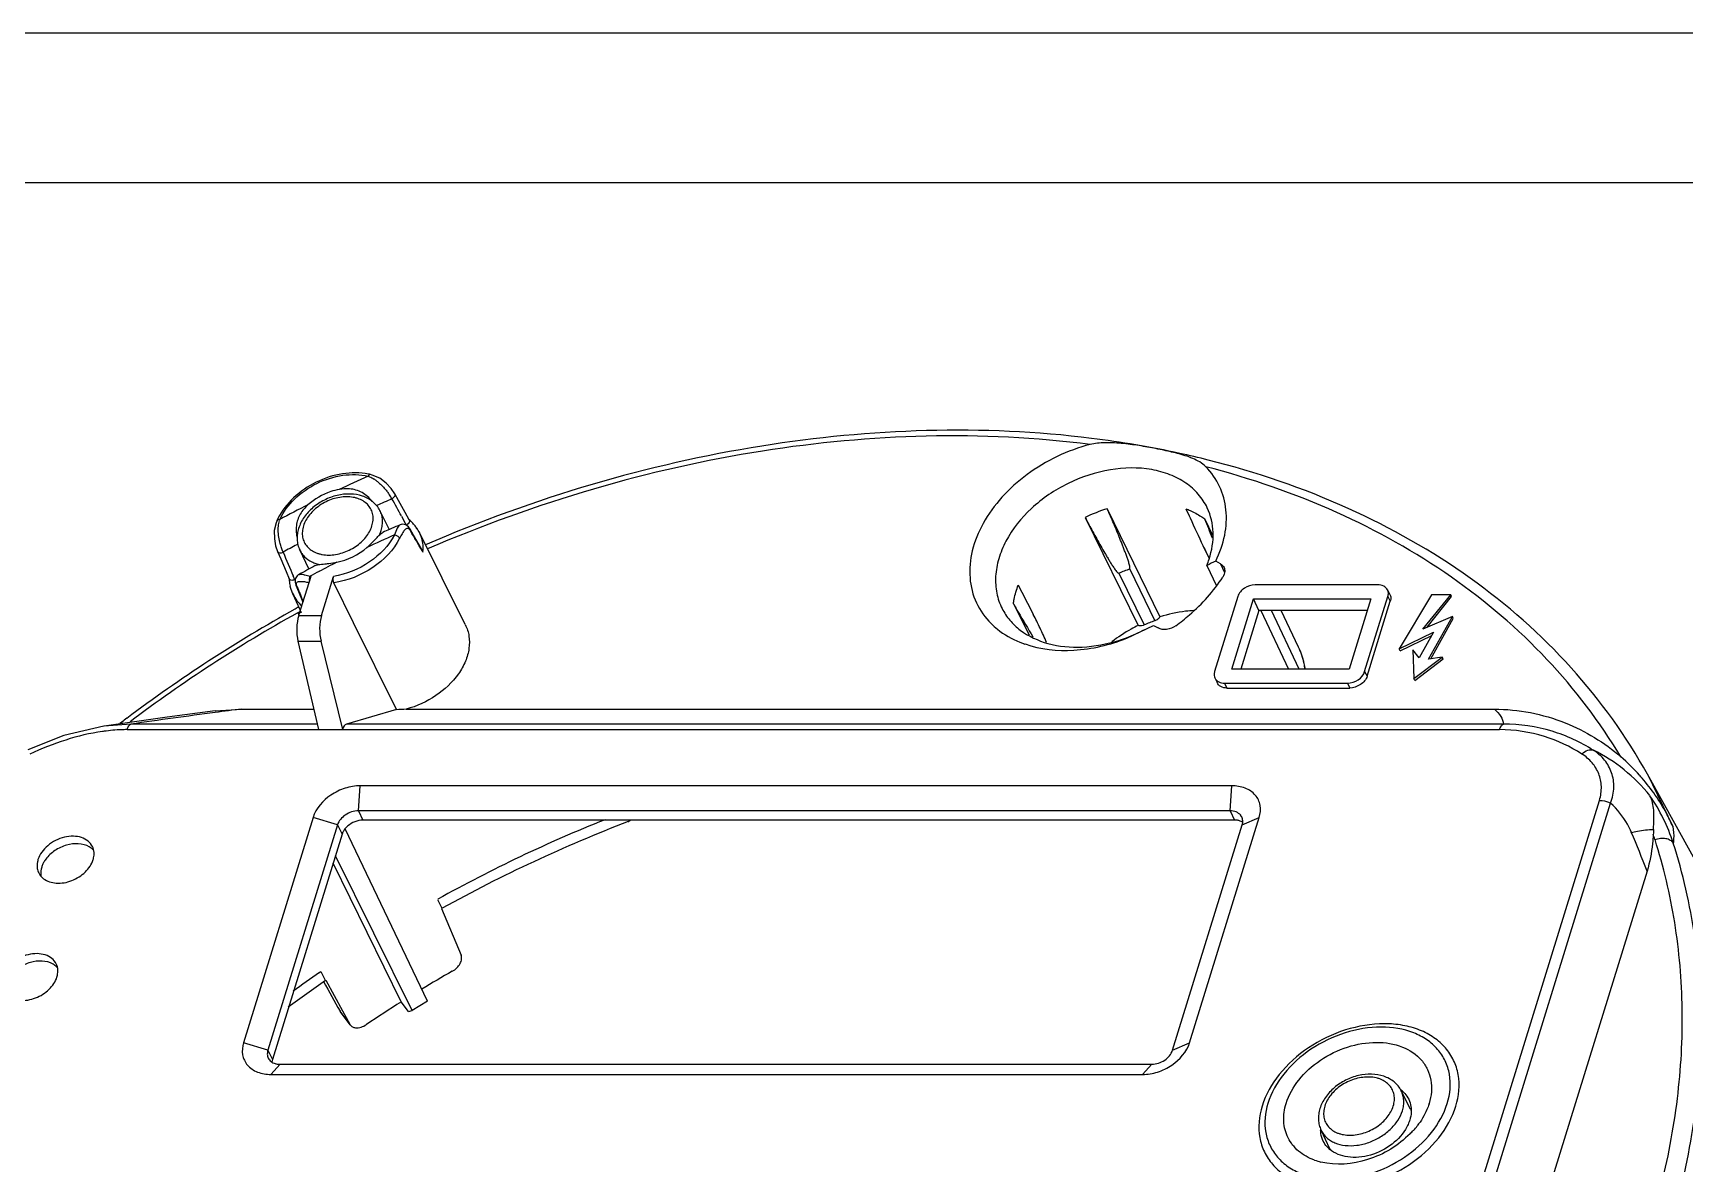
# Model space of a CAD drawing. Header units: inches. Extents: x -50 to 790, y -10 to 584.
# Drawn here: x 577.2 to 687.6, y 508.5 to 584 of the extents above; entities that cross this region are included whole.
import ezdxf

# ---------------------------------------------------------------- set-up
doc = ezdxf.new("R2010")
doc.units = ezdxf.units.IN
doc.header["$LTSCALE"] = 2
doc.header["$MEASUREMENT"] = 0
for name, color, linetype in [('1轮廓实线层', 7, 'Continuous'), ('2细线层', 4, 'Continuous'), ('图框层', 7, 'Continuous')]:
    doc.layers.add(name, color=color, linetype=linetype)

# ---------------------------------------------------------------- blocks, each defined once
blk = doc.blocks.new('ZwmFrameMain_A3^_^无分区图框^_^landscape')
at = {"layer": '1轮廓实线层'}
blk.add_line((390, 287), (0, 287), dxfattribs=at)
at = {"layer": '2细线层'}
blk.add_line((395, 292), (-25, 292), dxfattribs=at)
blk = doc.blocks.new('zw$D252')
at = {"color": 7, "linetype": 'Continuous'}
for p, q in [((46.88, 127.85), (46.88, 127.85)), ((47, 127.82), (46.88, 127.85)), ((47.5, 127.6), (47, 127.82)), ((47.92, 127.28), (47.5, 127.6)), ((48.26, 126.91), (47.92, 127.28)), ((48.5, 126.56), (48.26, 126.91)), ((48.74, 126.12), (48.5, 126.56)), ((48.5, 126.56), (48.5, 126.56)), ((49.19, 125.32), (48.74, 126.12)), ((40.64, 124.79), (40.57, 124.63)), ((40.64, 124.79), (40.64, 124.79)), ((48.13, 124.21), (47.51, 125.45)), ((48.94, 125.08), (49.27, 124.48)), ((49.46, 124.83), (49.19, 125.32)), ((94.6, 124.99), (98.14, 117.78)), ((96.08, 125.57), (99.6, 118.35)), ((102.6, 124.87), (103.1, 123.81)), ((40.57, 124.63), (40.45, 124.11)), ((40.45, 124.11), (40.46, 123.57)), ((40.46, 123.57), (40.54, 123.09)), ((48.29, 124.25), (48.15, 124.19)), ((48.29, 124.25), (48.15, 124.19)), ((49, 124.54), (48.86, 124.5)), ((48.87, 124.5), (48.86, 124.5)), ((49.24, 124.5), (49, 124.54)), ((49.42, 124.36), (49.24, 124.5)), ((49.52, 124.21), (49.42, 124.36)), ((49.55, 124.09), (49.52, 124.21)), ((49.75, 123.81), (49.52, 124.21)), ((50.13, 123.16), (49.75, 123.81)), ((53.21, 117.83), (50.12, 124.02)), ((40.54, 123.09), (40.67, 122.72)), ((40.67, 122.72), (40.88, 122.22)), ((41.97, 123.17), (42.03, 123.2)), ((42.75, 121.56), (42.15, 122.82)), ((50.35, 122.77), (50.13, 123.16)), ((50.37, 122.68), (50.33, 122.76)), ((50.35, 122.77), (50.37, 122.68)), ((102.47, 123.11), (102.86, 122.3)), ((40.88, 122.22), (41.24, 121.38)), ((41.24, 121.38), (41.45, 120.9)), ((42.65, 121.48), (42.62, 121.47)), ((42.65, 121.48), (42.62, 121.47)), ((97.58, 121.54), (99.26, 118.09)), ((102.73, 121.78), (103.37, 120.43)), ((102.85, 122.34), (102.87, 122.31)), ((103.64, 121.9), (103.32, 122.08)), ((103.64, 121.9), (103.91, 121.32)), ((41.83, 120.83), (41.72, 121.08)), ((41.85, 120.89), (41.84, 120.66)), ((41.84, 120.66), (41.89, 120.47)), ((41.97, 121.1), (41.85, 120.89)), ((41.89, 120.47), (42.06, 120.05)), ((41.89, 120.47), (41.97, 120.38)), ((42.07, 121.17), (41.97, 121.1)), ((42.07, 121.17), (42.07, 121.17)), ((42.89, 121.05), (42.08, 118.44)), ((43.6, 118.44), (44.41, 121.05)), ((45.75, 117.95), (44.43, 120.63)), ((96.86, 121.26), (98.55, 117.81)), ((114.15, 120.49), (105.95, 120.49)), ((42.19, 118.82), (41.68, 119.88)), ((42.06, 120.05), (42.35, 119.34)), ((89.81, 119.22), (90.86, 117.14)), ((104.8, 119.71), (103.25, 114.7)), ((104.4, 114.86), (105.85, 119.56)), ((106.21, 118.78), (105.85, 119.56)), ((105.85, 119.56), (113.68, 119.56)), ((113.68, 119.56), (112.23, 114.86)), ((113.27, 114.7), (114.82, 119.71)), ((113.44, 114.39), (114.98, 119.4)), ((114.79, 120.16), (114.95, 119.85)), ((114.82, 119.71), (114.98, 119.4)), ((117.73, 119.82), (115.58, 116.21)), ((117.15, 117.52), (119.02, 119.82)), ((117.44, 117.67), (119.08, 119.7)), ((119.02, 119.82), (117.73, 119.82)), ((119.08, 119.7), (119.02, 119.82)), ((42.23, 118.73), (41.98, 118.6)), ((42.27, 118.67), (42.03, 118.54)), ((42.08, 118.44), (43.6, 118.44)), ((106.21, 118.78), (105, 114.86)), ((113.44, 118.78), (106.21, 118.78)), ((106.34, 118.78), (108.18, 114.86)), ((108.9, 114.86), (107.04, 118.78)), ((108.86, 116.32), (107.69, 118.78)), ((119.13, 118.37), (117.15, 117.52)), ((117.54, 115.53), (119.13, 118.37)), ((117.68, 115.55), (119.19, 118.24)), ((119.19, 118.24), (119.13, 118.37)), ((48.61, 112.17), (45.75, 117.95)), ((97.38, 116.92), (99.16, 117.78)), ((99.16, 117.78), (99.48, 117.61)), ((115.58, 116.21), (117.87, 117.32)), ((115.64, 116.09), (117.75, 117.11)), ((117.87, 117.32), (116.91, 115.62)), ((42.03, 116.72), (43.41, 110.82)), ((42.03, 116.72), (43.57, 116.72)), ((43.57, 116.72), (45.01, 110.82)), ((115.64, 116.09), (115.58, 116.21)), ((116.48, 116.16), (116.55, 114.23)), ((116.91, 115.62), (116.48, 116.16)), ((112.23, 114.86), (104.4, 114.86)), ((116.55, 114.23), (118.45, 115.66)), ((116.61, 114.11), (118.52, 115.54)), ((118.45, 115.66), (117.54, 115.53)), ((118.52, 115.54), (118.45, 115.66)), ((103.27, 114.27), (103.41, 113.96)), ((103.92, 113.92), (104.07, 113.6)), ((103.92, 113.92), (112.12, 113.92)), ((112.12, 113.92), (112.27, 113.6)), ((113.27, 114.7), (113.44, 114.39)), ((116.61, 114.11), (116.55, 114.23)), ((104.07, 113.6), (112.27, 113.6)), ((33.29, 111.65), (29.09, 111.06)), ((36.5, 112.08), (33.29, 111.65)), ((36.5, 112.08), (38.28, 112.19)), ((38.28, 112.19), (43.09, 112.19)), ((48.61, 112.17), (45.27, 111.19)), ((49.27, 112.19), (121.93, 112.19)), ((26.39, 110.42), (24, 109.48)), ((29.06, 111.05), (26.39, 110.42)), ((29.09, 111.06), (29.06, 111.05)), ((30.88, 111.19), (29.09, 111.06)), ((30.27, 111.32), (30.14, 111.22)), ((30.29, 111.3), (30.16, 111.21)), ((30.62, 110.82), (122.28, 110.82)), ((43.33, 111.19), (30.88, 111.19)), ((122.54, 111.19), (45.27, 111.19)), ((46.07, 105.4), (46.19, 107.07)), ((104.4, 107.07), (46.19, 107.07)), ((104.28, 105.4), (104.4, 107.07)), ((132.15, 107.84), (133.85, 104.36)), ((142.24, 89.66), (132.15, 107.84)), ((112.68, 53.44), (128.95, 106.1)), ((113.42, 53.26), (129.69, 105.92)), ((43.04, 104.96), (38.4, 89.92)), ((44.67, 104.46), (43.04, 104.96)), ((46.07, 105.4), (46.37, 104.78)), ((104.28, 105.4), (46.07, 105.4)), ((101.58, 89.92), (106.23, 104.96)), ((104.28, 105.4), (104.58, 104.78)), ((105.09, 104.46), (106.23, 104.96)), ((44.67, 104.46), (40.02, 89.42)), ((44.98, 103.84), (40.33, 88.8)), ((44.67, 104.46), (44.98, 103.84)), ((50.69, 92.7), (45.18, 104.19)), ((104.58, 104.78), (46.37, 104.78)), ((100.44, 89.42), (105.09, 104.46)), ((48.93, 92.65), (44.38, 101.91)), ((49.67, 92.07), (44.53, 102.39)), ((132.13, 101.38), (117.85, 55.18)), ((51.36, 99.49), (51.65, 98.89)), ((51.66, 98.89), (51.62, 98.87)), ((51.62, 98.87), (52.93, 95.76)), ((43.48, 94.6), (43.57, 94.67)), ((43.48, 94.6), (43.57, 94.67)), ((43.57, 94.67), (43.87, 94.06)), ((43.87, 94.06), (43.89, 94.09)), ((43.89, 94.09), (45.01, 92.04)), ((50.69, 92.7), (49.67, 92.07)), ((45.5, 91.16), (44.85, 92.03)), ((44.88, 91.97), (44.85, 92.03)), ((45.53, 91.11), (44.88, 91.97)), ((45.01, 92.04), (45.5, 91.16)), ((49.41, 92), (48.93, 92.65)), ((49.41, 92), (49.67, 92.07)), ((45.5, 91.16), (45.53, 91.11)), ((40.02, 89.42), (38.4, 89.92)), ((40.02, 89.42), (40.33, 88.8)), ((100.44, 89.42), (101.58, 89.92)), ((40.84, 88.48), (40.23, 87.8)), ((40.84, 88.48), (99.05, 88.48)), ((99.05, 88.48), (98.44, 87.8)), ((40.23, 87.8), (98.44, 87.8)), ((116.34, 85.47), (115.71, 86.71)), ((110.95, 82.83), (110.36, 84.08))]:
    blk.add_line(p, q, dxfattribs=at)
for centre, radius, start, end in [((83.52, 45.23), 90.35, 114.04, 115.3857), ((45.94, 123.84), 4.12, 76.806, 78.8023), ((45.77, 125.41), 2.53, 52.4566, 57.8563), ((83.52, 45.23), 90.35, 116.8604, 118.2061), ((83.46, 45.37), 88.17, 113.4989, 114.2228), ((45.35, 124.61), 3.37, 28.6626, 31.3433), ((-159.92, 9.27), 238.83, 29.0079, 29.3231), ((44.38, 123.08), 4.12, 153.4358, 155.4287), ((42.6, 124.27), 1.88, 161.9265, 165.0472), ((47.7, 122.72), 2.76, 50.0085, 51.3778), ((47.72, 122.75), 2.72, 47.3248, 50.0115), ((47.79, 122.82), 2.62, 39.2118, 47.3527), ((99.18, 115.61), 10.43, 107.286, 115.9957), ((99.74, 121.13), 4.7, 52.6441, 56.3554), ((-100.73, 41.94), 219.59, 21.8339, 22.1897), ((44.43, 124.19), 2.52, 184.6633, 193.5478), ((81.78, 48.78), 82.1, 113.9348, 115.341), ((82.22, 47.89), 83.56, 114.0615, 114.3944), ((46.74, 123.5), 1.56, 25.8993, 26.8587), ((82.19, 47.95), 83.49, 113.5268, 113.9612), ((49.11, 124.86), 0.411, 293.4565, 301.2413), ((-94.51, 38.71), 167.46, 30.1252, 30.6543), ((47.88, 122.89), 2.5, 33.1063, 39.1852), ((47.92, 122.93), 2.45, 26.5794, 33.0868), ((83.45, 45.37), 88.17, 118.0674, 118.7472), ((262.92, 216.62), 240.95, 202.9498, 203.3598), ((47.48, 122.87), 2.9, 356.2198, 358.1528), ((145.34, 143.52), 47.48, 205.4616, 206.4992), ((82.19, 47.94), 83.49, 118.2852, 118.7193), ((82.22, 47.89), 83.56, 117.8517, 118.2615), ((44.16, 122.23), 1.56, 205.4143, 206.3141), ((81.76, 48.82), 82.06, 117.8389, 118.3115), ((44.03, 124.29), 2.5, 253.2045, 257.7706), ((81.78, 48.77), 82.11, 117.3691, 117.8389), ((81.8, 48.74), 82.15, 116.9053, 117.3691), ((102.05, 109.23), 13.1, 109.9511, 113.3309), ((97.07, 124.12), 6.12, 337.5371, 341.7634), ((44.16, 121), 2.72, 182.2139, 184.8939), ((44.06, 120.99), 2.62, 184.8658, 193.0142), ((43.94, 120.96), 2.51, 193.041, 199.1195), ((195.99, 181.44), 165.68, 201.6271, 201.9973), ((43.56, 124.99), 3.99, 259.5922, 260.2286), ((-30.17, 57.38), 135.85, 26.743, 27.671), ((43.89, 120.95), 2.45, 199.1391, 205.6975), ((43.91, 120.96), 2.47, 205.7508, 218.1822), ((44.02, 121.05), 2.62, 218.2441, 227.8275), ((88.78, 34.28), 96.74, 119.0317, 126.9698), ((88.47, 34.92), 95.73, 119.0524, 127.0312), ((89.51, 33.03), 98.19, 118.8751, 119.0442), ((102.59, 108.67), 9.99, 109.4569, 111.6427), ((93.73, 126.65), 10.35, 287.5102, 290.5285), ((93.66, 126.85), 10.56, 290.5244, 297.7683), ((102.62, 108.6), 10.07, 111.6422, 113.8161), ((92.79, 122.99), 6.82, 248.0585, 250.1699), ((92.85, 123.17), 7.01, 250.1648, 251.1407), ((86.95, 36.85), 93.59, 127.0174, 127.2762), ((83.26, -247.55), 362.54, 97.41, 98.3074), ((87.73, -281.11), 396.4, 97.1653, 97.4242), ((30.85, 97.66), 13.17, 97.7009, 98.1475), ((123.4, 99.22), 11.46, 38.8809, 63.3239), ((121.27, 98.49), 13.91, 41.8609, 49.1202), ((121.62, 98.81), 13.44, 40.7404, 41.8353), ((122.04, 99.37), 12.46, 18.1269, 34.3741), ((104.49, 104.71), 0.634, 26.2225, 39.3622), ((98.76, 14.19), 97.59, 111.7873, 119.0563), ((67.77, 76.75), 68.91, 20.9428, 23.266), ((159.95, 102.66), 27.43, 176.8699, 177.5773), ((121.56, 99.93), 11.65, 17.7468, 19.522), ((25.97, 101.23), 1.11, 186.7369, 188.4255), ((94.41, 20.58), 89.19, 124.5212, 126.4803), ((97.09, 16.81), 94.48, 124.5727, 125.8853), ((100.67, 10.21), 97.33, 119.7736, 121.1569), ((100.09, 11.15), 96.22, 122.1148, 123.7707), ((114.54, 85.26), 1.9, 51.0012, 51.8758), ((114.58, 85.3), 1.84, 46.3591, 51.0196), ((114.95, 84.76), 1.56, 23.9924, 26.8579), ((114.52, 85.39), 1.85, 2.0493, 2.8205), ((113.81, 87.04), 3.94, 342.2105, 342.827), ((112.23, 84.12), 1.9, 179.451, 181.0624), ((112.2, 84.12), 1.87, 181.0642, 182.0486), ((111.97, 88.13), 6.1, 315.3398, 318.1647), ((112.19, 87.94), 5.82, 318.1537, 322.1392), ((112.11, 84.19), 1.83, 226.3484, 229.6565), ((112.36, 83.5), 1.56, 205.4142, 206.8712), ((111.35, 86.04), 4.21, 250.0938, 256.2711)]:
    blk.add_arc(centre, radius, start, end, dxfattribs=at)
for centre, major_axis, ratio, start_param, end_param in [((42.53, 117.51), (0.01, 1.5), 0.385637, 0.901358, 2.123089), ((44.07, 117.51), (-0.01, 1.5), 0.393192, 0.898606, 2.120336), ((50.34, 112.93), (5.11, 0.4), 0.129006, 4.355763, 4.490485), ((45.32, 110.2), (-0.004, 1), 0.393192, 0.113208, 0.898606), ((-328.78, 780.46), (-895.23, 1613.64), 0.00435, 2.0078, 2.00915)]:
    blk.add_ellipse(centre, major_axis=major_axis, ratio=ratio, start_param=start_param, end_param=end_param, dxfattribs=at)
for points, knots in [([(95.03, 130.27), (87.75, 131.17), (76.34, 130.78), (61.55, 127.4), (54.18, 124.73), (50.56, 123.17)], [0, 0, 0, 0, 0.484399, 0.739852, 1, 1, 1, 1]), ([(94.94, 129.86), (87.7, 130.79), (76.36, 130.43), (61.64, 127.1), (54.3, 124.44), (50.69, 122.89)], [0, 0, 0, 0, 0.483803, 0.739466, 1, 1, 1, 1]), ([(102.82, 128.82), (102.19, 128.98), (99.62, 129.58), (97.01, 130.02), (95.03, 130.27)], [0, 0, 0, 0, 0.246366, 1, 1, 1, 1]), ([(94.94, 129.86), (93.43, 129.47), (91.28, 128.44), (89.02, 126.42), (87.75, 124.68), (86.99, 122.83), (86.81, 120.98), (87.24, 119.25), (87.92, 118.3), (88.33, 117.9)], [0, 0, 0, 0, 0.286203, 0.425803, 0.557303, 0.678579, 0.790058, 0.895231, 1, 1, 1, 1]), ([(96.25, 129.97), (96.14, 129.98), (95.7, 129.98), (95.26, 129.94), (94.94, 129.86)], [0, 0, 0, 0, 0.24815, 1, 1, 1, 1]), ([(100.76, 129.26), (100.42, 129.35), (99.72, 129.51), (98.62, 129.72), (97.46, 129.9), (96.66, 129.97), (96.25, 129.97)], [0, 0, 0, 0, 0.230063, 0.475187, 0.732896, 1, 1, 1, 1]), ([(102.66, 128.37), (102.42, 128.62), (101.78, 128.97), (101.11, 129.17), (100.76, 129.26)], [0, 0, 0, 0, 0.486864, 1, 1, 1, 1]), ([(46.74, 127.88), (46.17, 127.99), (44.96, 127.99), (43.22, 127.42), (41.71, 126.39), (40.96, 125.43), (40.7, 124.92)], [0, 0, 0, 0, 0.241617, 0.499975, 0.758347, 1, 1, 1, 1]), ([(102.76, 125.63), (102.6, 125.96), (102.19, 126.58), (101.33, 127.34), (100.26, 127.89), (98.57, 128.35), (96.19, 128.3), (93.4, 127.38), (90.97, 125.74), (89.47, 123.88), (88.8, 122.27), (88.58, 121.08), (88.65, 119.94), (88.89, 119.23), (89.06, 118.9)], [0, 0, 0, 0, 0.052379, 0.106458, 0.163622, 0.224617, 0.357378, 0.5, 0.642623, 0.775383, 0.836378, 0.893543, 0.947622, 1, 1, 1, 1]), ([(103.32, 122.08), (103.59, 122.63), (104, 123.75), (104.1, 125.48), (103.67, 127.09), (103.04, 127.99), (102.66, 128.37)], [0, 0, 0, 0, 0.271818, 0.523212, 0.76191, 1, 1, 1, 1]), ([(130.38, 109.01), (128.98, 111.34), (125.6, 115.78), (119.12, 121.31), (111.38, 125.63), (105.65, 127.6), (102.66, 128.37)], [0, 0, 0, 0, 0.235723, 0.478578, 0.732523, 1, 1, 1, 1]), ([(132.15, 107.84), (130.74, 110.39), (127.25, 115.24), (120.4, 121.27), (112.14, 125.93), (106.02, 128.02), (102.82, 128.82)], [0, 0, 0, 0, 0.236303, 0.479147, 0.732822, 1, 1, 1, 1]), ([(40.82, 124.85), (41.05, 125.36), (41.77, 126.32), (43.26, 127.34), (44.97, 127.89), (46.17, 127.87), (46.72, 127.74)], [0, 0, 0, 0, 0.239791, 0.500035, 0.760259, 1, 1, 1, 1]), ([(46.99, 126.06), (46.8, 126.3), (46.35, 126.7), (45.76, 126.87), (45.47, 126.9)], [0, 0, 0, 0, 0.504393, 1, 1, 1, 1]), ([(46.88, 127.85), (46.87, 127.85), (46.8, 127.85), (46.75, 127.79), (46.72, 127.74)], [0, 0, 0, 0, 0.199905, 1, 1, 1, 1]), ([(46.72, 127.74), (46.75, 127.73), (46.89, 127.68), (47.02, 127.61), (47.12, 127.55)], [0, 0, 0, 0, 0.240847, 1, 1, 1, 1]), ([(47.31, 127.41), (47.37, 127.37), (47.61, 127.16), (47.82, 126.93), (47.97, 126.74)], [0, 0, 0, 0, 0.245562, 1, 1, 1, 1]), ([(42.7, 125.83), (42.5, 125.65), (42.14, 125.24), (41.96, 124.71), (41.93, 124.44)], [0, 0, 0, 0, 0.496543, 1, 1, 1, 1]), ([(47.51, 125.45), (47.45, 125.56), (47.31, 125.77), (47.04, 126.05), (46.71, 126.26), (46.22, 126.48), (45.51, 126.59), (44.63, 126.49), (43.78, 126.18), (43.02, 125.68), (42.42, 125.04), (42.16, 124.52), (42.08, 124.26)], [0, 0, 0, 0, 0.055695, 0.111913, 0.169136, 0.227814, 0.350338, 0.480236, 0.614653, 0.748846, 0.878166, 1, 1, 1, 1]), ([(46.97, 124.42), (47.01, 124.55), (47.06, 124.79), (47.05, 125.16), (46.94, 125.51), (46.74, 125.81), (46.46, 126.06), (46.18, 126.2), (45.92, 126.29), (45.65, 126.35), (45.12, 126.39), (44.34, 126.26), (43.62, 125.91), (43.12, 125.51), (42.71, 125.08), (42.48, 124.69), (42.4, 124.42)], [0, 0, 0, 0, 0.057348, 0.111549, 0.163932, 0.216236, 0.270228, 0.327276, 0.357243, 0.388196, 0.452927, 0.591338, 0.735095, 0.805929, 0.874326, 1, 1, 1, 1]), ([(44.79, 126.86), (44.6, 126.82), (43.84, 126.63), (43.14, 126.22), (42.7, 125.83)], [0, 0, 0, 0, 0.249064, 1, 1, 1, 1]), ([(47.97, 126.74), (47.99, 126.71), (48.08, 126.59), (48.17, 126.46), (48.22, 126.36)], [0, 0, 0, 0, 0.262875, 1, 1, 1, 1]), ([(48.5, 126.56), (48.52, 126.51), (48.49, 126.35), (48.37, 126.26), (48.3, 126.23)], [0, 0, 0, 0, 0.42685, 1, 1, 1, 1]), ([(40.64, 124.79), (40.64, 124.8), (40.69, 124.85), (40.77, 124.86), (40.82, 124.85)], [0, 0, 0, 0, 0.199861, 1, 1, 1, 1]), ([(40.72, 124.27), (40.72, 124.31), (40.73, 124.47), (40.76, 124.64), (40.79, 124.75)], [0, 0, 0, 0, 0.260143, 1, 1, 1, 1]), ([(47.59, 124.11), (47.62, 124.23), (47.67, 124.46), (47.69, 124.81), (47.64, 125.14), (47.56, 125.35), (47.51, 125.45)], [0, 0, 0, 0, 0.264516, 0.517121, 0.760865, 1, 1, 1, 1]), ([(49.47, 124.67), (49.46, 124.66), (49.43, 124.59), (49.37, 124.54), (49.32, 124.51)], [0, 0, 0, 0, 0.232726, 1, 1, 1, 1]), ([(49.46, 124.83), (49.48, 124.79), (49.49, 124.74), (49.47, 124.69), (49.47, 124.67)], [0, 0, 0, 0, 0.730016, 1, 1, 1, 1]), ([(94.6, 124.99), (94.77, 124.67), (95.03, 124.19), (95.38, 123.55), (95.65, 123.07), (95.87, 122.68), (96.06, 122.37), (96.2, 122.13), (96.34, 121.9), (96.47, 121.71), (96.57, 121.56), (96.65, 121.44), (96.72, 121.35), (96.79, 121.29), (96.83, 121.25), (96.86, 121.25)], [0, 0, 0, 0, 0.248853, 0.373324, 0.497842, 0.622434, 0.684773, 0.747156, 0.809607, 0.872173, 0.903537, 0.935004, 0.966705, 0.982822, 1, 1, 1, 1]), ([(97.58, 121.54), (97.6, 121.56), (97.6, 121.61), (97.59, 121.7), (97.57, 121.81), (97.53, 121.94), (97.48, 122.11), (97.41, 122.32), (97.31, 122.57), (97.22, 122.83), (97.09, 123.16), (96.92, 123.58), (96.72, 124.08), (96.44, 124.75), (96.22, 125.24), (96.08, 125.57)], [0, 0, 0, 0, 0.016137, 0.031712, 0.062756, 0.093814, 0.124901, 0.187145, 0.249464, 0.31184, 0.374263, 0.499217, 0.624286, 0.749449, 1, 1, 1, 1]), ([(101.33, 125.57), (101.43, 125.36), (101.8, 124.54), (102.18, 123.72), (102.47, 123.11)], [0, 0, 0, 0, 0.248294, 1, 1, 1, 1]), ([(101.33, 125.57), (101.43, 125.53), (101.78, 125.39), (102.11, 125.2), (102.35, 125.05)], [0, 0, 0, 0, 0.255916, 1, 1, 1, 1]), ([(102.88, 122.21), (103.07, 122.78), (103.27, 123.95), (103, 125.12), (102.76, 125.63)], [0, 0, 0, 0, 0.518314, 1, 1, 1, 1]), ([(40.91, 123.03), (40.88, 123.13), (40.76, 123.53), (40.71, 123.95), (40.72, 124.27)], [0, 0, 0, 0, 0.245689, 1, 1, 1, 1]), ([(42.08, 124.26), (42.04, 124.14), (41.98, 123.89), (41.97, 123.52), (42.02, 123.16), (42.1, 122.93), (42.15, 122.82)], [0, 0, 0, 0, 0.256963, 0.508041, 0.755066, 1, 1, 1, 1]), ([(42.4, 124.42), (42.36, 124.3), (42.31, 124.05), (42.33, 123.68), (42.44, 123.33), (42.64, 123.03), (42.91, 122.79), (43.2, 122.64), (43.45, 122.56), (43.73, 122.49), (44.25, 122.45), (45.03, 122.59), (45.76, 122.94), (46.26, 123.33), (46.67, 123.76), (46.89, 124.15), (46.97, 124.42)], [0, 0, 0, 0, 0.057348, 0.111549, 0.163932, 0.216236, 0.270228, 0.327276, 0.357243, 0.388196, 0.452927, 0.591338, 0.735095, 0.805929, 0.874326, 1, 1, 1, 1]), ([(48.47, 123.82), (48.1, 123.1), (46.87, 121.83), (45.26, 121.19), (44.41, 121.05)], [0, 0, 0, 0, 0.486362, 1, 1, 1, 1]), ([(48.82, 123.6), (48.42, 122.81), (47.09, 121.45), (45.35, 120.76), (44.43, 120.63)], [0, 0, 0, 0, 0.486653, 1, 1, 1, 1]), ([(46.64, 122.98), (46.75, 123.08), (46.96, 123.28), (47.24, 123.57), (47.47, 123.82), (47.63, 123.95), (47.71, 123.99)], [0, 0, 0, 0, 0.301289, 0.581289, 0.821196, 1, 1, 1, 1]), ([(47.46, 123.79), (47.47, 123.81), (47.52, 123.92), (47.56, 124.03), (47.59, 124.11)], [0, 0, 0, 0, 0.25456, 1, 1, 1, 1]), ([(48.86, 124.5), (48.82, 124.48), (48.75, 124.41), (48.61, 124.18), (48.53, 123.98), (48.47, 123.82)], [0, 0, 0, 0, 0.159343, 0.38194, 1, 1, 1, 1]), ([(48.82, 123.6), (48.79, 123.66), (48.68, 123.76), (48.55, 123.81), (48.47, 123.82)], [0, 0, 0, 0, 0.471212, 1, 1, 1, 1]), ([(49.04, 123.99), (49.03, 123.96), (48.95, 123.83), (48.88, 123.7), (48.82, 123.6)], [0, 0, 0, 0, 0.22681, 1, 1, 1, 1]), ([(49.22, 124.21), (49.21, 124.2), (49.14, 124.13), (49.08, 124.06), (49.04, 123.99)], [0, 0, 0, 0, 0.209741, 1, 1, 1, 1]), ([(49.32, 124.26), (49.31, 124.26), (49.28, 124.25), (49.24, 124.23), (49.22, 124.21)], [0, 0, 0, 0, 0.227267, 1, 1, 1, 1]), ([(49.55, 124.09), (49.52, 124.14), (49.46, 124.23), (49.36, 124.27), (49.32, 124.26)], [0, 0, 0, 0, 0.595351, 1, 1, 1, 1]), ([(50.12, 124.02), (50.16, 123.93), (50.33, 123.53), (50.39, 123.1), (50.38, 122.78)], [0, 0, 0, 0, 0.246356, 1, 1, 1, 1]), ([(40.67, 122.72), (40.69, 122.67), (40.84, 122.59), (40.98, 122.63), (41.05, 122.67)], [0, 0, 0, 0, 0.426831, 1, 1, 1, 1]), ([(41.05, 122.67), (41.03, 122.7), (40.98, 122.82), (40.94, 122.94), (40.91, 123.03)], [0, 0, 0, 0, 0.230167, 1, 1, 1, 1]), ([(42.15, 122.82), (42.19, 122.73), (42.29, 122.57), (42.53, 122.29), (42.77, 122.12), (42.95, 122.03)], [0, 0, 0, 0, 0.242362, 0.488039, 1, 1, 1, 1]), ([(42.95, 122.03), (42.98, 122.02), (43.09, 121.96), (43.21, 121.92), (43.3, 121.89)], [0, 0, 0, 0, 0.245287, 1, 1, 1, 1]), ([(43.18, 121.77), (43.27, 121.82), (43.53, 121.86), (43.78, 121.88), (43.93, 121.9)], [0, 0, 0, 0, 0.422095, 1, 1, 1, 1]), ([(43.93, 121.9), (43.99, 121.9), (44.22, 121.93), (44.45, 121.96), (44.63, 122)], [0, 0, 0, 0, 0.239305, 1, 1, 1, 1]), ([(103.64, 121.9), (103.66, 121.89), (103.76, 121.82), (103.84, 121.73), (103.88, 121.65)], [0, 0, 0, 0, 0.260511, 1, 1, 1, 1]), ([(103.92, 121.52), (103.93, 121.48), (103.94, 121.3), (103.87, 121.12), (103.8, 121.01)], [0, 0, 0, 0, 0.233285, 1, 1, 1, 1]), ([(41.56, 120.8), (41.55, 120.8), (41.5, 120.82), (41.46, 120.86), (41.45, 120.9)], [0, 0, 0, 0, 0.26938, 1, 1, 1, 1]), ([(41.97, 120.38), (41.95, 120.43), (41.92, 120.52), (41.96, 120.71), (42.12, 120.72), (42.21, 120.72)], [0, 0, 0, 0, 0.304289, 0.514564, 1, 1, 1, 1]), ([(42.07, 121.17), (42.11, 121.19), (42.23, 121.2), (42.34, 121.19), (42.4, 121.17)], [0, 0, 0, 0, 0.411244, 1, 1, 1, 1]), ([(42.21, 120.72), (42.22, 120.72), (42.28, 120.72), (42.33, 120.72), (42.37, 120.71)], [0, 0, 0, 0, 0.232529, 1, 1, 1, 1]), ([(42.37, 120.71), (42.4, 120.71), (42.53, 120.69), (42.66, 120.67), (42.76, 120.65)], [0, 0, 0, 0, 0.229358, 1, 1, 1, 1]), ([(42.4, 121.17), (42.44, 121.17), (42.58, 121.14), (42.73, 121.1), (42.84, 121.06)], [0, 0, 0, 0, 0.22226, 1, 1, 1, 1]), ([(42.84, 121.06), (42.83, 121.04), (42.79, 120.95), (42.77, 120.85), (42.78, 120.77)], [0, 0, 0, 0, 0.238958, 1, 1, 1, 1]), ([(44.43, 120.63), (44.4, 120.69), (44.37, 120.84), (44.39, 120.98), (44.41, 121.05)], [0, 0, 0, 0, 0.482084, 1, 1, 1, 1]), ([(89.81, 119.22), (89.82, 119.33), (89.89, 119.75), (90.02, 120.17), (90.14, 120.47)], [0, 0, 0, 0, 0.243836, 1, 1, 1, 1]), ([(100.65, 117.76), (100.97, 117.99), (102.16, 118.92), (103.19, 120.06), (103.8, 121.01)], [0, 0, 0, 0, 0.259219, 1, 1, 1, 1]), ([(105.95, 120.49), (105.7, 120.49), (105.22, 120.33), (104.87, 119.94), (104.8, 119.71)], [0, 0, 0, 0, 0.516982, 1, 1, 1, 1]), ([(114.79, 120.16), (114.74, 120.26), (114.54, 120.44), (114.28, 120.49), (114.15, 120.49)], [0, 0, 0, 0, 0.463857, 1, 1, 1, 1]), ([(89.81, 119.22), (89.91, 119.04), (90.35, 118.3), (90.78, 117.56), (91.12, 117.01)], [0, 0, 0, 0, 0.252016, 1, 1, 1, 1]), ([(114.82, 119.71), (114.85, 119.79), (114.87, 119.94), (114.83, 120.09), (114.79, 120.16)], [0, 0, 0, 0, 0.517122, 1, 1, 1, 1]), ([(114.95, 119.85), (114.99, 119.79), (115.03, 119.63), (115.01, 119.48), (114.98, 119.4)], [0, 0, 0, 0, 0.482878, 1, 1, 1, 1]), ([(89.06, 118.9), (89.2, 118.63), (89.55, 118.09), (90.52, 117.19), (92.17, 116.43), (94.47, 116.23), (96.06, 116.53), (96.85, 116.78)], [0, 0, 0, 0, 0.107129, 0.217102, 0.452441, 0.715018, 1, 1, 1, 1]), ([(92.03, 116.63), (91.97, 116.8), (91.82, 117.12), (91.53, 117.75), (91.3, 118.21), (91.14, 118.51)], [0, 0, 0, 0, 0.257895, 0.507918, 1, 1, 1, 1]), ([(99.6, 118.35), (99.58, 118.32), (99.49, 118.21), (99.37, 118.12), (99.26, 118.09)], [0, 0, 0, 0, 0.237762, 1, 1, 1, 1]), ([(101.87, 118.77), (101.69, 118.76), (100.92, 118.69), (100.15, 118.52), (99.6, 118.35)], [0, 0, 0, 0, 0.244691, 1, 1, 1, 1]), ([(53.21, 117.83), (53.33, 117.59), (53.5, 117.06), (53.49, 116.22), (53.24, 115.35), (52.59, 114.2), (51.29, 112.98), (49.97, 112.38), (49.27, 112.19)], [0, 0, 0, 0, 0.102698, 0.209962, 0.325054, 0.449164, 0.71886, 1, 1, 1, 1]), ([(88.33, 117.9), (88.46, 117.77), (89.03, 117.26), (89.71, 116.88), (90.24, 116.66)], [0, 0, 0, 0, 0.24203, 1, 1, 1, 1]), ([(98.14, 117.78), (97.99, 117.7), (97.38, 117.38), (96.8, 117), (96.39, 116.69)], [0, 0, 0, 0, 0.251523, 1, 1, 1, 1]), ([(98.55, 117.81), (98.53, 117.8), (98.44, 117.76), (98.34, 117.75), (98.27, 117.75)], [0, 0, 0, 0, 0.258682, 1, 1, 1, 1]), ([(100.65, 117.76), (100.47, 117.63), (100.08, 117.47), (99.64, 117.51), (99.48, 117.61)], [0, 0, 0, 0, 0.532691, 1, 1, 1, 1]), ([(90.59, 116.54), (91.63, 116.18), (93.98, 115.94), (96.26, 116.48), (97.38, 116.92)], [0, 0, 0, 0, 0.475602, 1, 1, 1, 1]), ([(109.31, 114.86), (109.29, 114.98), (109.19, 115.48), (109.03, 115.97), (108.86, 116.32)], [0, 0, 0, 0, 0.25162, 1, 1, 1, 1]), ([(109.29, 114.86), (109.27, 114.99), (109.19, 115.49), (109.02, 115.98), (108.86, 116.32)], [0, 0, 0, 0, 0.253136, 1, 1, 1, 1]), ([(103.25, 114.7), (103.24, 114.66), (103.21, 114.52), (103.22, 114.37), (103.27, 114.27)], [0, 0, 0, 0, 0.265738, 1, 1, 1, 1]), ([(103.27, 114.27), (103.32, 114.16), (103.52, 113.97), (103.79, 113.92), (103.92, 113.92)], [0, 0, 0, 0, 0.463201, 1, 1, 1, 1]), ([(104.07, 113.6), (103.93, 113.6), (103.67, 113.65), (103.46, 113.85), (103.41, 113.96)], [0, 0, 0, 0, 0.536799, 1, 1, 1, 1]), ([(112.12, 113.92), (112.37, 113.92), (112.86, 114.08), (113.21, 114.48), (113.27, 114.7)], [0, 0, 0, 0, 0.516982, 1, 1, 1, 1]), ([(113.44, 114.39), (113.37, 114.16), (113.01, 113.77), (112.52, 113.6), (112.27, 113.6)], [0, 0, 0, 0, 0.483018, 1, 1, 1, 1]), ([(121.93, 112.19), (122.1, 112.05), (122.38, 111.76), (122.52, 111.37), (122.54, 111.19)], [0, 0, 0, 0, 0.552318, 1, 1, 1, 1]), ([(121.93, 112.19), (123.54, 112.19), (126.62, 111.58), (129.28, 109.96), (130.38, 109.01)], [0, 0, 0, 0, 0.525939, 1, 1, 1, 1]), ([(28.99, 110.7), (28.15, 110.58), (26.49, 110.18), (24.9, 109.55), (24.12, 109.19)], [0, 0, 0, 0, 0.494932, 1, 1, 1, 1]), ([(30.62, 110.82), (30.49, 110.82), (29.98, 110.81), (29.47, 110.76), (29.09, 110.71)], [0, 0, 0, 0, 0.246169, 1, 1, 1, 1]), ([(30.62, 110.82), (30.65, 110.91), (30.7, 111.05), (30.82, 111.17), (30.88, 111.19)], [0, 0, 0, 0, 0.596945, 1, 1, 1, 1]), ([(122.28, 110.82), (122.3, 110.91), (122.36, 111.05), (122.48, 111.17), (122.54, 111.19)], [0, 0, 0, 0, 0.596943, 1, 1, 1, 1]), ([(127.78, 109.19), (127, 109.69), (125.23, 110.52), (123.29, 110.82), (122.28, 110.82)], [0, 0, 0, 0, 0.477841, 1, 1, 1, 1]), ([(128.54, 109.45), (127.69, 109.99), (125.75, 110.88), (123.63, 111.19), (122.54, 111.19)], [0, 0, 0, 0, 0.480219, 1, 1, 1, 1]), ([(127.78, 109.19), (127.89, 109.3), (128.12, 109.47), (128.43, 109.5), (128.54, 109.45)], [0, 0, 0, 0, 0.558076, 1, 1, 1, 1]), ([(129.69, 105.92), (129.82, 106.26), (129.97, 106.94), (129.82, 107.96), (129.33, 108.83), (128.82, 109.27), (128.54, 109.45)], [0, 0, 0, 0, 0.265801, 0.5111, 0.751006, 1, 1, 1, 1]), ([(128.95, 106.1), (129.04, 106.4), (129.13, 107.01), (128.95, 107.89), (128.48, 108.65), (128.03, 109.03), (127.78, 109.19)], [0, 0, 0, 0, 0.261682, 0.506771, 0.748814, 1, 1, 1, 1]), ([(46.19, 107.07), (45.85, 107.07), (45.15, 106.95), (43.96, 106.37), (43.23, 105.56), (43.04, 104.96)], [0, 0, 0, 0, 0.254924, 0.51963, 1, 1, 1, 1]), ([(106.23, 104.96), (106.31, 105.21), (106.37, 105.76), (106.01, 106.51), (105.28, 106.98), (104.7, 107.07), (104.4, 107.07)], [0, 0, 0, 0, 0.246302, 0.476906, 0.721976, 1, 1, 1, 1]), ([(133.85, 104.36), (133.72, 104.66), (133.16, 105.8), (132.42, 106.86), (131.8, 107.58)], [0, 0, 0, 0, 0.254103, 1, 1, 1, 1]), ([(128.95, 106.1), (129.02, 106.1), (129.27, 106.09), (129.52, 106.01), (129.69, 105.92)], [0, 0, 0, 0, 0.242514, 1, 1, 1, 1]), ([(131.08, 103.96), (131, 104.15), (130.65, 104.87), (130.14, 105.51), (129.69, 105.92)], [0, 0, 0, 0, 0.246008, 1, 1, 1, 1]), ([(132.56, 104.16), (132.57, 104.39), (132.59, 104.82), (132.59, 105.57), (132.48, 106.12), (132.32, 106.41)], [0, 0, 0, 0, 0.298912, 0.56427, 1, 1, 1, 1]), ([(46.07, 105.4), (45.76, 105.4), (45.17, 105.2), (44.75, 104.73), (44.67, 104.46)], [0, 0, 0, 0, 0.51698, 1, 1, 1, 1]), ([(104.99, 105.11), (104.91, 105.2), (104.68, 105.36), (104.42, 105.4), (104.28, 105.4)], [0, 0, 0, 0, 0.467826, 1, 1, 1, 1]), ([(105.09, 104.46), (105.12, 104.55), (105.15, 104.73), (105.1, 104.91), (105.06, 104.99)], [0, 0, 0, 0, 0.517355, 1, 1, 1, 1]), ([(28.31, 103.02), (28.24, 103.15), (28.03, 103.41), (27.57, 103.65), (27.02, 103.73), (26.21, 103.63), (25.3, 103.17), (24.78, 102.5), (24.67, 102.14)], [0, 0, 0, 0, 0.102642, 0.213538, 0.336553, 0.470462, 0.748194, 1, 1, 1, 1]), ([(45.12, 104.13), (45.1, 104.1), (45.04, 104.01), (45, 103.91), (44.98, 103.84)], [0, 0, 0, 0, 0.260008, 1, 1, 1, 1]), ([(46.37, 104.78), (46.01, 104.78), (45.51, 104.58), (45.19, 104.22), (45.12, 104.13)], [0, 0, 0, 0, 0.754087, 1, 1, 1, 1]), ([(64.08, 104.68), (61.95, 103.86), (57.74, 102.07), (53.66, 100), (51.66, 98.89)], [0, 0, 0, 0, 0.499675, 1, 1, 1, 1]), ([(104.91, 104.73), (104.88, 104.74), (104.78, 104.77), (104.67, 104.78), (104.58, 104.78)], [0, 0, 0, 0, 0.241546, 1, 1, 1, 1]), ([(131.08, 103.96), (131.21, 103.99), (131.7, 104.09), (132.2, 104.15), (132.56, 104.16)], [0, 0, 0, 0, 0.276151, 1, 1, 1, 1]), ([(132.54, 103.82), (132.53, 103.62), (132.47, 102.79), (132.31, 101.97), (132.13, 101.38)], [0, 0, 0, 0, 0.244116, 1, 1, 1, 1]), ([(133.85, 104.36), (133.9, 104.09), (133.92, 103.71), (133.89, 103.34), (133.88, 103.25)], [0, 0, 0, 0, 0.747172, 1, 1, 1, 1]), ([(28.1, 102.99), (27.66, 103.25), (26.76, 103.25), (25.79, 102.79), (25.36, 102.4), (25.19, 102.17)], [0, 0, 0, 0, 0.472282, 0.741256, 1, 1, 1, 1]), ([(28.41, 102.74), (28.38, 102.77), (28.29, 102.86), (28.19, 102.94), (28.1, 102.99)], [0, 0, 0, 0, 0.244632, 1, 1, 1, 1]), ([(28.36, 102.14), (28.37, 102.18), (28.41, 102.33), (28.43, 102.5), (28.42, 102.62)], [0, 0, 0, 0, 0.259064, 1, 1, 1, 1]), ([(120.65, 56.25), (123.57, 59.89), (128.6, 67.44), (132.7, 77.83), (134.28, 86.1), (134.62, 92.1), (134.12, 97.93), (133.23, 101.67), (132.66, 103.48)], [0, 0, 0, 0, 0.27596, 0.533223, 0.655183, 0.7731, 0.887721, 1, 1, 1, 1]), ([(132.66, 103.48), (132.77, 103.53), (133.02, 103.59), (133.37, 103.58), (133.68, 103.48), (133.83, 103.33), (133.88, 103.25)], [0, 0, 0, 0, 0.284751, 0.553984, 0.792505, 1, 1, 1, 1]), ([(133.5, 76.95), (134.19, 79.19), (135.27, 83.67), (135.89, 90.43), (135.49, 97), (134.52, 101.22), (133.88, 103.25)], [0, 0, 0, 0, 0.262954, 0.515998, 0.760871, 1, 1, 1, 1]), ([(24.67, 102.14), (24.66, 102.09), (24.61, 101.9), (24.6, 101.7), (24.62, 101.56)], [0, 0, 0, 0, 0.260902, 1, 1, 1, 1]), ([(24.92, 101.64), (24.9, 101.59), (24.86, 101.42), (24.85, 101.23), (24.86, 101.1)], [0, 0, 0, 0, 0.259915, 1, 1, 1, 1]), ([(25.04, 101.94), (25.03, 101.91), (24.98, 101.81), (24.94, 101.71), (24.92, 101.64)], [0, 0, 0, 0, 0.256555, 1, 1, 1, 1]), ([(25.04, 100.87), (25.28, 100.69), (25.94, 100.49), (26.78, 100.65), (27.42, 100.97), (27.96, 101.39), (28.26, 101.83), (28.36, 102.14)], [0, 0, 0, 0, 0.224243, 0.485582, 0.622593, 0.756946, 1, 1, 1, 1]), ([(24.72, 101.25), (24.77, 101.14), (24.88, 101), (25.01, 100.89), (25.04, 100.87)], [0, 0, 0, 0, 0.743561, 1, 1, 1, 1]), ([(25.89, 95.18), (25.82, 95.32), (25.61, 95.58), (25.15, 95.81), (24.6, 95.89), (23.79, 95.79), (22.88, 95.33), (22.36, 94.66), (22.25, 94.3)], [0, 0, 0, 0, 0.102642, 0.213538, 0.336553, 0.470462, 0.748194, 1, 1, 1, 1]), ([(25.68, 95.16), (25.24, 95.42), (24.34, 95.41), (23.37, 94.96), (22.94, 94.56), (22.77, 94.34)], [0, 0, 0, 0, 0.472282, 0.741256, 1, 1, 1, 1]), ([(25.98, 94.91), (25.96, 94.94), (25.87, 95.03), (25.77, 95.11), (25.68, 95.16)], [0, 0, 0, 0, 0.244632, 1, 1, 1, 1]), ([(52.34, 94.69), (52.45, 94.75), (52.65, 94.9), (52.87, 95.18), (52.98, 95.48), (52.96, 95.68), (52.93, 95.76)], [0, 0, 0, 0, 0.289196, 0.560142, 0.796782, 1, 1, 1, 1]), ([(22.62, 93.03), (22.86, 92.85), (23.52, 92.66), (24.36, 92.82), (25, 93.13), (25.54, 93.56), (25.84, 93.99), (25.94, 94.3)], [0, 0, 0, 0, 0.224243, 0.485582, 0.622593, 0.756946, 1, 1, 1, 1]), ([(25.94, 94.3), (25.95, 94.34), (25.99, 94.5), (26, 94.67), (26, 94.79)], [0, 0, 0, 0, 0.259064, 1, 1, 1, 1]), ([(45.67, 90.98), (45.73, 90.95), (46.05, 90.86), (46.39, 90.99), (46.6, 91.13)], [0, 0, 0, 0, 0.213037, 1, 1, 1, 1]), ([(119.36, 85.69), (119.57, 86.36), (119.67, 87.44), (119.25, 88.76), (118.69, 89.61), (117.91, 90.3), (116.93, 90.81), (115.8, 91.12), (114.12, 91.25), (111.92, 90.88), (109.48, 89.7), (107.52, 87.95), (106.66, 86.45), (106.43, 85.69)], [0, 0, 0, 0, 0.110905, 0.163346, 0.215718, 0.269779, 0.326898, 0.387822, 0.452634, 0.591221, 0.735161, 0.874159, 1, 1, 1, 1]), ([(118.79, 85.87), (118.98, 86.49), (119.08, 87.5), (118.69, 88.72), (118.17, 89.51), (117.44, 90.15), (116.2, 90.79), (114.29, 91.09), (111.9, 90.68), (109.64, 89.59), (107.83, 87.97), (107.03, 86.58), (106.81, 85.87)], [0, 0, 0, 0, 0.110969, 0.163436, 0.215838, 0.269929, 0.32708, 0.452331, 0.590995, 0.735014, 0.874086, 1, 1, 1, 1]), ([(38.4, 89.92), (38.32, 89.66), (38.26, 89.11), (38.62, 88.36), (39.34, 87.89), (39.92, 87.8), (40.23, 87.8)], [0, 0, 0, 0, 0.246302, 0.476906, 0.721976, 1, 1, 1, 1]), ([(40.02, 89.42), (40, 89.33), (39.97, 89.15), (40.01, 88.97), (40.05, 88.89)], [0, 0, 0, 0, 0.517355, 1, 1, 1, 1]), ([(98.44, 87.8), (98.78, 87.8), (99.47, 87.92), (100.67, 88.5), (101.39, 89.31), (101.58, 89.92)], [0, 0, 0, 0, 0.254924, 0.51963, 1, 1, 1, 1]), ([(99.05, 88.48), (99.35, 88.48), (99.94, 88.67), (100.36, 89.15), (100.44, 89.42)], [0, 0, 0, 0, 0.51698, 1, 1, 1, 1]), ([(108.02, 85.87), (108.2, 86.44), (108.83, 87.54), (110.28, 88.84), (112.08, 89.71), (113.99, 90.04), (115.76, 89.77), (116.94, 89), (117.5, 88.14), (117.81, 87.17), (117.73, 86.37), (117.58, 85.87)], [0, 0, 0, 0, 0.126016, 0.265199, 0.409334, 0.54811, 0.673461, 0.783989, 0.836433, 0.888942, 1, 1, 1, 1]), ([(40.05, 88.89), (40.09, 88.8), (40.23, 88.64), (40.41, 88.55), (40.51, 88.52)], [0, 0, 0, 0, 0.479505, 1, 1, 1, 1]), ([(40.51, 88.52), (40.54, 88.52), (40.64, 88.49), (40.75, 88.48), (40.84, 88.48)], [0, 0, 0, 0, 0.241549, 1, 1, 1, 1]), ([(115.71, 86.71), (115.66, 86.82), (115.52, 87.04), (115.25, 87.31), (114.92, 87.53), (114.42, 87.74), (113.72, 87.86), (112.84, 87.76), (111.98, 87.44), (111.23, 86.95), (110.63, 86.3), (110.36, 85.79), (110.28, 85.52)], [0, 0, 0, 0, 0.055695, 0.111913, 0.169136, 0.227814, 0.350338, 0.480236, 0.614653, 0.748846, 0.878166, 1, 1, 1, 1]), ([(115.18, 85.69), (115.22, 85.81), (115.27, 86.06), (115.25, 86.43), (115.14, 86.77), (114.94, 87.07), (114.67, 87.32), (114.38, 87.47), (114.13, 87.55), (113.86, 87.61), (113.33, 87.65), (112.55, 87.52), (111.82, 87.17), (111.32, 86.78), (110.91, 86.34), (110.69, 85.95), (110.61, 85.69)], [0, 0, 0, 0, 0.057348, 0.111549, 0.163932, 0.216236, 0.270228, 0.327276, 0.357243, 0.388196, 0.452927, 0.591338, 0.735095, 0.805929, 0.874326, 1, 1, 1, 1]), ([(115.79, 85.38), (115.83, 85.49), (115.88, 85.72), (115.89, 86.07), (115.84, 86.4), (115.76, 86.61), (115.71, 86.71)], [0, 0, 0, 0, 0.264516, 0.517121, 0.760865, 1, 1, 1, 1]), ([(115.85, 86.63), (115.89, 86.6), (116.03, 86.45), (116.14, 86.28), (116.21, 86.14)], [0, 0, 0, 0, 0.253787, 1, 1, 1, 1]), ([(116.21, 86.14), (116.28, 85.99), (116.35, 85.76), (116.37, 85.54), (116.38, 85.48)], [0, 0, 0, 0, 0.744954, 1, 1, 1, 1]), ([(106.43, 85.69), (106.22, 85.01), (106.11, 83.93), (106.53, 82.61), (107.09, 81.76), (107.88, 81.07), (108.86, 80.56), (109.98, 80.25), (111.66, 80.12), (113.87, 80.49), (116.31, 81.67), (118.27, 83.42), (119.12, 84.92), (119.36, 85.69)], [0, 0, 0, 0, 0.110905, 0.163346, 0.215718, 0.269779, 0.326898, 0.387822, 0.452634, 0.591221, 0.735161, 0.874159, 1, 1, 1, 1]), ([(106.81, 85.87), (106.62, 85.25), (106.52, 84.25), (106.91, 83.03), (107.43, 82.24), (108.16, 81.59), (109.4, 80.95), (111.31, 80.65), (113.71, 81.07), (115.96, 82.16), (117.78, 83.78), (118.57, 85.17), (118.79, 85.87)], [0, 0, 0, 0, 0.110969, 0.163436, 0.215838, 0.269929, 0.32708, 0.452331, 0.590995, 0.735014, 0.874086, 1, 1, 1, 1]), ([(109.92, 82.08), (109.53, 82.22), (108.83, 82.6), (108.08, 83.53), (107.79, 84.69), (107.9, 85.48), (108.02, 85.87)], [0, 0, 0, 0, 0.259203, 0.50055, 0.741553, 1, 1, 1, 1]), ([(110.28, 85.52), (110.24, 85.4), (110.19, 85.16), (110.17, 84.78), (110.22, 84.42), (110.31, 84.19), (110.36, 84.08)], [0, 0, 0, 0, 0.256963, 0.508041, 0.755066, 1, 1, 1, 1]), ([(110.61, 85.69), (110.57, 85.56), (110.52, 85.31), (110.53, 84.94), (110.64, 84.6), (110.84, 84.3), (111.12, 84.05), (111.4, 83.9), (111.66, 83.82), (111.93, 83.76), (112.46, 83.72), (113.24, 83.85), (113.96, 84.2), (114.46, 84.59), (114.87, 85.03), (115.1, 85.42), (115.18, 85.69)], [0, 0, 0, 0, 0.057348, 0.111549, 0.163932, 0.216236, 0.270228, 0.327276, 0.357243, 0.388196, 0.452927, 0.591338, 0.735095, 0.805929, 0.874326, 1, 1, 1, 1]), ([(110.73, 83.58), (110.81, 83.51), (110.98, 83.38), (111.39, 83.17), (111.99, 83.03), (112.77, 83.04), (113.57, 83.24), (114.2, 83.54), (114.66, 83.85), (115.07, 84.2), (115.49, 84.69), (115.72, 85.15), (115.79, 85.38)], [0, 0, 0, 0, 0.052091, 0.106409, 0.222614, 0.349098, 0.483058, 0.619936, 0.687936, 0.754741, 0.882398, 1, 1, 1, 1]), ([(116.38, 85.45), (116.38, 85.4), (116.38, 85.16), (116.33, 84.92), (116.28, 84.75)], [0, 0, 0, 0, 0.242782, 1, 1, 1, 1]), ([(117.57, 85.83), (117.53, 85.7), (117.33, 85.18), (117.04, 84.7), (116.78, 84.37)], [0, 0, 0, 0, 0.239315, 1, 1, 1, 1]), ([(110.5, 83.34), (110.42, 83.5), (110.35, 83.74), (110.33, 83.99), (110.32, 84.05)], [0, 0, 0, 0, 0.744506, 1, 1, 1, 1]), ([(110.36, 84.08), (110.4, 83.99), (110.51, 83.81), (110.65, 83.66), (110.73, 83.58)], [0, 0, 0, 0, 0.495736, 1, 1, 1, 1]), ([(116.09, 84.3), (115.85, 83.85), (115.13, 83.05), (113.94, 82.45), (112.9, 82.25), (111.95, 82.26), (111.26, 82.52), (110.93, 82.8)], [0, 0, 0, 0, 0.25336, 0.523922, 0.656056, 0.780801, 1, 1, 1, 1]), ([(116.28, 84.75), (116.27, 84.71), (116.21, 84.56), (116.15, 84.41), (116.09, 84.3)], [0, 0, 0, 0, 0.24401, 1, 1, 1, 1]), ([(116.31, 83.84), (115.92, 83.45), (115.03, 82.75), (113.06, 81.85), (111.36, 81.7), (110.35, 81.95)], [0, 0, 0, 0, 0.256195, 0.517327, 1, 1, 1, 1]), ([(110.85, 82.87), (110.82, 82.91), (110.68, 83.05), (110.57, 83.21), (110.5, 83.34)], [0, 0, 0, 0, 0.253698, 1, 1, 1, 1])]:
    blk.add_open_spline(points, degree=3, knots=knots, dxfattribs=at)
for points in [[(45.47, 126.9), (45.24, 126.91), (45.01, 126.9), (44.79, 126.86)], [(41.93, 124.44), (41.91, 124.29), (41.91, 124.14), (41.92, 123.99)], [(44.63, 122), (45.36, 122.14), (46.08, 122.49), (46.64, 122.98)], [(103.32, 122.08), (103.13, 121.98), (102.93, 121.88), (102.73, 121.78)], [(103.88, 121.65), (103.9, 121.61), (103.91, 121.57), (103.92, 121.52)], [(41.69, 120.79), (41.65, 120.78), (41.6, 120.78), (41.56, 120.8)], [(41.83, 120.83), (41.79, 120.81), (41.74, 120.79), (41.69, 120.79)], [(98.27, 117.75), (98.23, 117.75), (98.18, 117.76), (98.14, 117.78)], [(64.08, 104.68), (64.14, 104.7), (64.2, 104.74), (64.25, 104.78)], [(105.12, 104.64), (105.06, 104.68), (104.98, 104.71), (104.91, 104.73)], [(28.42, 102.62), (28.41, 102.76), (28.37, 102.89), (28.31, 103.02)], [(24.62, 101.56), (24.64, 101.45), (24.67, 101.35), (24.72, 101.25)], [(25.19, 102.17), (25.14, 102.1), (25.09, 102.02), (25.04, 101.94)], [(26, 94.79), (25.99, 94.92), (25.95, 95.06), (25.89, 95.18)], [(45.53, 91.11), (45.57, 91.06), (45.62, 91.01), (45.67, 90.98)], [(40.33, 88.8), (40.31, 88.74), (40.3, 88.68), (40.29, 88.62)]]:
    blk.add_open_spline(points, degree=3, dxfattribs=at)

msp = doc.modelspace()

# ---------------------------------------------------------------- block references
msp.add_blockref('zw$D252', (552.89, 426.67))
at = {"layer": '图框层', "xscale": 2, "yscale": 2, "zscale": 2}
msp.add_blockref('ZwmFrameMain_A3^_^无分区图框^_^landscape', (0, 0), dxfattribs=at)

doc.saveas('drawing.dxf')
